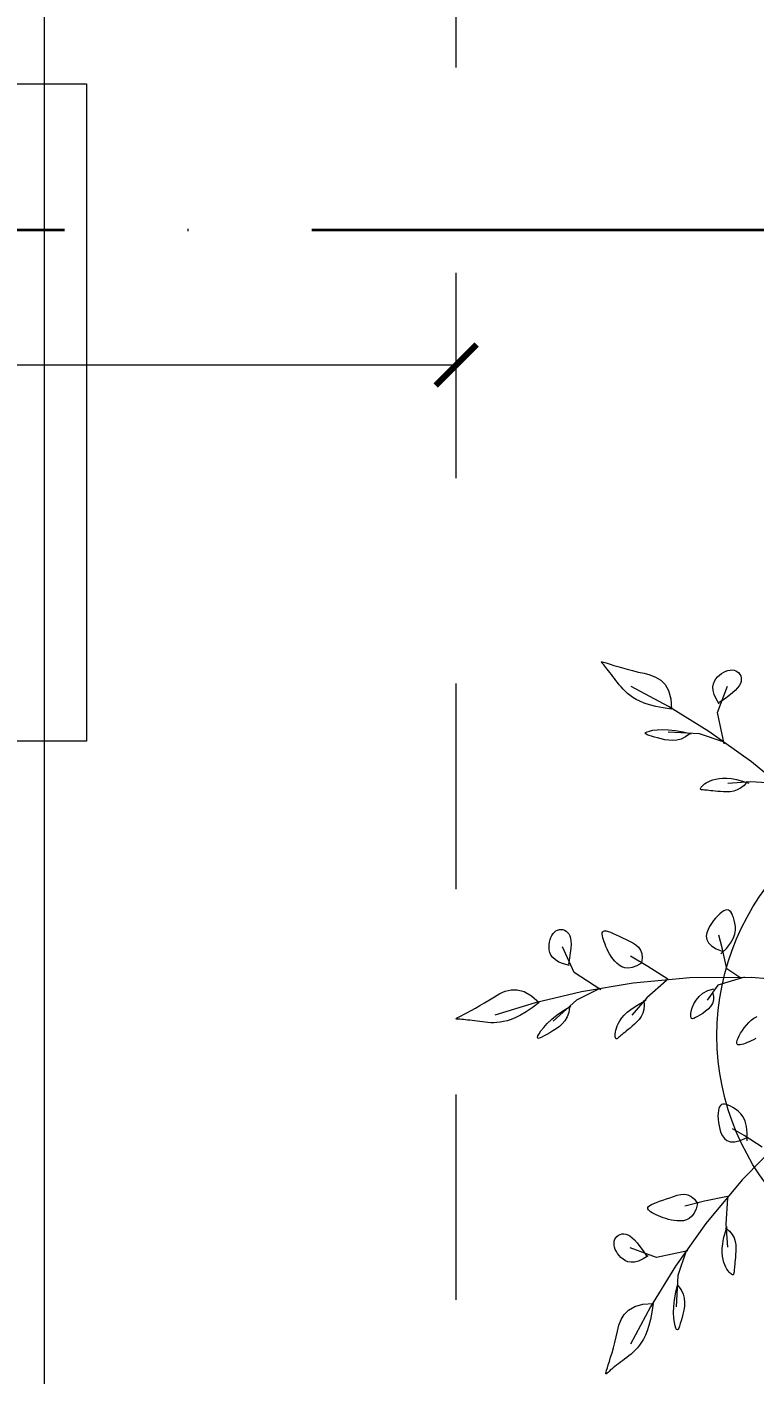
# Model space of a CAD drawing. Header units: centimetres. Extents: x -26724 to 60145, y -23645 to 6771.
# Drawn here: x -10898 to -10809.5, y 1641.9 to 1805.8 of the extents above; entities that cross this region are included whole.
import ezdxf

# ---------------------------------------------------------------- set-up
doc = ezdxf.new("R2010")
doc.units = ezdxf.units.CM
for name, pattern in [('ACAD_ISO04W100', [30, 24, -3, 0, -3]), ('AUSGEZOGEN', [0]), ('DALEKOVOD_VN', [5, 2.5, -2.5]), ('PUNKT2_S9', [0.35, 0.15, -0.1, 0, -0.1])]:
    doc.linetypes.add(name, pattern=pattern)
doc.layers.add('3.IZGLED 2', color=7, linetype='Continuous', lineweight=9, true_color=0x4a4a4a)
doc.layers.add('IZGLED 2', color=253, linetype='Continuous', lineweight=9, true_color=0x828282)
doc.layers.add('4.KOTE', color=88, linetype='Continuous', lineweight=15)
doc.layers.add('Moebel', color=252, linetype='PUNKT2_S9', lineweight=13)
doc.styles.get("Standard").update_dxf_attribs({"font": 'calibri.ttf'})
doc.dimstyles.new('ja 1 50', dxfattribs={"dimtxt": 10, "dimasz": 5, "dimexe": 5, "dimexo": 5, "dimgap": 1, "dimtad": 1, "dimdec": 0, "dimtxsty": 'Standard', "dimblk": 'ARCHTICK', "dimcen": 2.5, "dimclrd": 256, "dimclrt": 7, "dimadec": 0, "dimazin": 0, "dimtfac": 1, "dimtdec": 0, "dimtix": 1, "dimtmove": 1, "dimatfit": 3, "dimldrblk": 'ARCHTICK', "dimfxl": 10, "dimfxlon": 1, "dimlwd": 0, "dimlwe": 9, "dimarcsym": 0})

# ---------------------------------------------------------------- blocks, each defined once
blk = doc.blocks.new('ggggt')
at = {"layer": 'Moebel', "color": 91, "linetype": 'AUSGEZOGEN', "lineweight": 18, "transparency": 33554687}
for p, q in [((1523.38, 2035.6, 13.5), (1523.4, 2035.63, 13.5)), ((1523.41, 2035.54, 13.5), (1523.38, 2035.6, 13.5)), ((1523.4, 2035.63, 13.5), (1523.48, 2035.63, 13.5)), ((1523.48, 2035.47, 13.5), (1523.41, 2035.54, 13.5)), ((1523.48, 2035.63, 13.5), (1523.61, 2035.6, 13.5)), ((1523.57, 2035.36, 13.5), (1523.48, 2035.47, 13.5)), ((1523.69, 2035.24, 13.5), (1523.57, 2035.36, 13.5)), ((1523.61, 2035.6, 13.5), (1523.82, 2035.54, 13.5)), ((1523.82, 2035.09, 13.5), (1523.69, 2035.24, 13.5)), ((1523.82, 2035.54, 13.5), (1524.11, 2035.45, 13.5)), ((1523.96, 2034.92, 13.5), (1523.82, 2035.09, 13.5)), ((1524.12, 2034.73, 13.5), (1523.96, 2034.92, 13.5)), ((1524.11, 2035.45, 13.5), (1524.48, 2035.33, 13.5)), ((1524.28, 2034.53, 13.5), (1524.12, 2034.73, 13.5)), ((1524.48, 2035.33, 13.5), (1524.91, 2035.19, 13.5)), ((1524.91, 2035.19, 13.5), (1525.41, 2035.04, 13.5)), ((1525.41, 2035.04, 13.5), (1525.96, 2034.88, 13.5)), ((1525.96, 2034.88, 13.5), (1526.56, 2034.71, 13.5)), ((1526.56, 2034.71, 13.5), (1527.21, 2034.55, 13.5)), ((1527.21, 2034.55, 13.5), (1527.89, 2034.38, 13.5)), ((1538.55, 2034.47, 13.5), (1538.81, 2034.56, 13.5)), ((1538.81, 2034.56, 13.5), (1539.07, 2034.62, 13.5)), ((1539.07, 2034.62, 13.5), (1539.32, 2034.63, 13.5)), ((1539.32, 2034.63, 13.5), (1539.55, 2034.6, 13.5)), ((1539.55, 2034.6, 13.5), (1539.77, 2034.53, 13.5)), ((1524.45, 2034.31, 13.5), (1524.28, 2034.53, 13.5)), ((1524.62, 2034.09, 13.5), (1524.45, 2034.31, 13.5)), ((1524.8, 2033.85, 13.5), (1524.62, 2034.09, 13.5)), ((1524.99, 2033.6, 13.5), (1524.8, 2033.85, 13.5)), ((1525.18, 2033.35, 13.5), (1524.99, 2033.6, 13.5)), ((1525.38, 2033.09, 13.5), (1525.18, 2033.35, 13.5)), ((1525.58, 2032.83, 13.5), (1525.38, 2033.09, 13.5)), ((1527.89, 2034.38, 13.5), (1528.6, 2034.23, 13.5)), ((1528.6, 2034.23, 13.5), (1529.31, 2034.04, 13.5)), ((1529.31, 2034.04, 13.5), (1530, 2033.77, 13.5)), ((1530, 2033.77, 13.5), (1530.62, 2033.39, 13.5)), ((1530.62, 2033.39, 13.5), (1531.16, 2032.86, 13.5)), ((1536.98, 2032.57, 13.5), (1537.03, 2032.94, 13.5)), ((1537.03, 2032.94, 13.5), (1537.16, 2033.26, 13.5)), ((1537.16, 2033.26, 13.5), (1537.34, 2033.54, 13.5)), ((1537.34, 2033.54, 13.5), (1537.55, 2033.78, 13.5)), ((1537.55, 2033.78, 13.5), (1537.78, 2034, 13.5)), ((1537.78, 2034, 13.5), (1538.03, 2034.19, 13.5)), ((1538.03, 2034.19, 13.5), (1538.29, 2034.35, 13.5)), ((1538.29, 2034.35, 13.5), (1538.55, 2034.47, 13.5)), ((1539.77, 2034.53, 13.5), (1539.96, 2034.42, 13.5)), ((1539.96, 2034.42, 13.5), (1540.12, 2034.28, 13.5)), ((1540.12, 2034.28, 13.5), (1540.26, 2034.1, 13.5)), ((1540.32, 2032.97, 13.5), (1540.18, 2032.71, 13.5)), ((1540.26, 2034.1, 13.5), (1540.36, 2033.91, 13.5)), ((1540.4, 2033.22, 13.5), (1540.32, 2032.97, 13.5)), ((1540.36, 2033.91, 13.5), (1540.41, 2033.69, 13.5)), ((1540.43, 2033.46, 13.5), (1540.4, 2033.22, 13.5)), ((1540.41, 2033.69, 13.5), (1540.43, 2033.46, 13.5)), ((1525.8, 2032.57, 13.5), (1525.58, 2032.83, 13.5)), ((1526.04, 2032.3, 13.5), (1525.8, 2032.57, 13.5)), ((1526.3, 2032.04, 13.5), (1526.04, 2032.3, 13.5)), ((1526.58, 2031.78, 13.5), (1526.3, 2032.04, 13.5)), ((1526.89, 2031.53, 13.5), (1526.58, 2031.78, 13.5)), ((1527.23, 2031.28, 13.5), (1526.89, 2031.53, 13.5)), ((1531.56, 2030.19, 13.5), (1527.03, 2032.61, 13.5)), ((1527.62, 2031.04, 13.5), (1527.23, 2031.28, 13.5)), ((1531.16, 2032.86, 13.5), (1531.58, 2032.12, 13.5)), ((1531.58, 2032.12, 13.5), (1531.86, 2031.13, 13.5)), ((1537, 2032.14, 13.5), (1536.98, 2032.57, 13.5)), ((1537.13, 2031.66, 13.5), (1537, 2032.14, 13.5)), ((1537.37, 2031.1, 13.5), (1537.13, 2031.66, 13.5)), ((1537.55, 2029.46, 13.5), (1538.75, 2032.67, 13.5)), ((1538.9, 2031.48, 13.5), (1538.38, 2031.09, 13.5)), ((1539.34, 2031.83, 13.5), (1538.9, 2031.48, 13.5)), ((1539.69, 2032.15, 13.5), (1539.34, 2031.83, 13.5)), ((1539.97, 2032.44, 13.5), (1539.69, 2032.15, 13.5)), ((1540.18, 2032.71, 13.5), (1539.97, 2032.44, 13.5)), ((1528.08, 2030.82, 13.5), (1527.62, 2031.04, 13.5)), ((1528.62, 2030.6, 13.5), (1528.08, 2030.82, 13.5)), ((1529.26, 2030.39, 13.5), (1528.62, 2030.6, 13.5)), ((1530.02, 2030.2, 13.5), (1529.26, 2030.39, 13.5)), ((1530.91, 2030.02, 13.5), (1530.02, 2030.2, 13.5)), ((1531.95, 2029.86, 13.5), (1530.91, 2030.02, 13.5)), ((1536.49, 2027.16, 13.5), (1531.56, 2030.19, 13.5)), ((1531.86, 2031.13, 13.5), (1531.95, 2029.86, 13.5)), ((1531.95, 2029.86, 13.5), (1531.95, 2029.86, 13.5)), ((1537.75, 2030.46, 13.5), (1537.37, 2031.1, 13.5)), ((1538.38, 2031.09, 13.5), (1537.75, 2030.66, 13.5)), ((1538.35, 2025.66, 13.5), (1537.55, 2029.46, 13.5)), ((1528.75, 2026.93, 13.5), (1528.79, 2027.02, 13.5)), ((1528.81, 2026.84, 13.5), (1528.75, 2026.93, 13.5)), ((1528.79, 2027.02, 13.5), (1528.96, 2027.11, 13.5)), ((1528.97, 2026.75, 13.5), (1528.81, 2026.84, 13.5)), ((1528.96, 2027.11, 13.5), (1529.24, 2027.2, 13.5)), ((1529.2, 2026.66, 13.5), (1528.97, 2026.75, 13.5)), ((1529.5, 2026.57, 13.5), (1529.2, 2026.66, 13.5)), ((1529.24, 2027.2, 13.5), (1529.66, 2027.29, 13.5)), ((1529.86, 2026.47, 13.5), (1529.5, 2026.57, 13.5)), ((1529.66, 2027.29, 13.5), (1530.19, 2027.35, 13.5)), ((1530.25, 2026.36, 13.5), (1529.86, 2026.47, 13.5)), ((1530.19, 2027.35, 13.5), (1530.83, 2027.38, 13.5)), ((1530.68, 2026.24, 13.5), (1530.25, 2026.36, 13.5)), ((1530.83, 2027.38, 13.5), (1531.57, 2027.36, 13.5)), ((1535.35, 2026.86, 13.5), (1531.55, 2027.06, 13.5)), ((1531.57, 2027.36, 13.5), (1532.41, 2027.27, 13.5)), ((1532.41, 2027.27, 13.5), (1533.34, 2027.11, 13.5)), ((1533.63, 2026.48, 13.5), (1533.11, 2026.23, 13.5)), ((1533.34, 2027.11, 13.5), (1534.35, 2026.86, 13.5)), ((1534.15, 2026.86, 13.5), (1533.63, 2026.48, 13.5)), ((1538.35, 2025.86, 13.5), (1535.35, 2026.86, 13.5)), ((1541.68, 2023.46, 13.5), (1536.49, 2027.16, 13.5)), ((1531.13, 2026.14, 13.5), (1530.68, 2026.24, 13.5)), ((1531.6, 2026.07, 13.5), (1531.13, 2026.14, 13.5)), ((1532.09, 2026.05, 13.5), (1531.6, 2026.07, 13.5)), ((1532.59, 2026.09, 13.5), (1532.09, 2026.05, 13.5)), ((1533.11, 2026.23, 13.5), (1532.59, 2026.09, 13.5)), ((1547.01, 2019.03, 13.5), (1541.68, 2023.46, 13.5)), ((1537.32, 2021.36, 13.5), (1537.72, 2021.44, 13.5)), ((1537.72, 2021.44, 13.5), (1538.16, 2021.47, 13.5)), ((1538.16, 2021.47, 13.5), (1538.67, 2021.47, 13.5)), ((1538.67, 2021.47, 13.5), (1539.23, 2021.41, 13.5)), ((1535.45, 2020.21, 13.5), (1535.49, 2020.28, 13.5)), ((1535.45, 2020.15, 13.5), (1535.45, 2020.21, 13.5)), ((1535.47, 2020.11, 13.5), (1535.45, 2020.15, 13.5)), ((1535.52, 2020.08, 13.5), (1535.47, 2020.11, 13.5)), ((1535.49, 2020.28, 13.5), (1535.55, 2020.38, 13.5)), ((1535.59, 2020.05, 13.5), (1535.52, 2020.08, 13.5)), ((1535.55, 2020.38, 13.5), (1535.65, 2020.5, 13.5)), ((1535.69, 2020.04, 13.5), (1535.59, 2020.05, 13.5)), ((1535.65, 2020.5, 13.5), (1535.78, 2020.62, 13.5)), ((1535.81, 2020.03, 13.5), (1535.69, 2020.04, 13.5)), ((1535.78, 2020.62, 13.5), (1535.95, 2020.76, 13.5)), ((1535.95, 2020.02, 13.5), (1535.81, 2020.03, 13.5)), ((1535.95, 2020.76, 13.5), (1536.15, 2020.89, 13.5)), ((1536.11, 2020, 13.5), (1535.95, 2020.02, 13.5)), ((1536.29, 2019.99, 13.5), (1536.11, 2020, 13.5)), ((1536.15, 2020.89, 13.5), (1536.38, 2021.03, 13.5)), ((1536.49, 2019.97, 13.5), (1536.29, 2019.99, 13.5)), ((1536.38, 2021.03, 13.5), (1536.66, 2021.15, 13.5)), ((1536.72, 2019.94, 13.5), (1536.49, 2019.97, 13.5)), ((1536.66, 2021.15, 13.5), (1536.97, 2021.27, 13.5)), ((1536.97, 2019.92, 13.5), (1536.72, 2019.94, 13.5)), ((1536.97, 2021.27, 13.5), (1537.32, 2021.36, 13.5)), ((1537.25, 2019.89, 13.5), (1536.97, 2019.92, 13.5)), ((1537.56, 2019.86, 13.5), (1537.25, 2019.89, 13.5)), ((1537.9, 2019.83, 13.5), (1537.56, 2019.86, 13.5)), ((1538.27, 2019.8, 13.5), (1537.9, 2019.83, 13.5)), ((1538.67, 2019.79, 13.5), (1538.27, 2019.8, 13.5)), ((1539.08, 2019.81, 13.5), (1538.67, 2019.79, 13.5)), ((1541.6, 2021.02, 13.5), (1538.8, 2020.82, 13.5)), ((1539.51, 2019.89, 13.5), (1539.08, 2019.81, 13.5)), ((1539.23, 2021.41, 13.5), (1539.86, 2021.29, 13.5)), ((1539.93, 2020.03, 13.5), (1539.51, 2019.89, 13.5)), ((1539.86, 2021.29, 13.5), (1540.57, 2021.11, 13.5)), ((1540.35, 2020.26, 13.5), (1539.93, 2020.03, 13.5)), ((1540.76, 2020.59, 13.5), (1540.35, 2020.26, 13.5)), ((1540.57, 2021.11, 13.5), (1541.35, 2020.85, 13.5)), ((1541.15, 2021.05, 13.5), (1540.76, 2020.59, 13.5)), ((1544.8, 2020.82, 13.5), (1541.6, 2021.02, 13.5)), ((1538.05, 2005.15, 13.5), (1537.81, 2004.96, 13.5)), ((1538.29, 2005.3, 13.5), (1538.05, 2005.15, 13.5)), ((1538.5, 2005.39, 13.5), (1538.29, 2005.3, 13.5)), ((1538.69, 2005.42, 13.5), (1538.5, 2005.39, 13.5)), ((1538.86, 2005.39, 13.5), (1538.69, 2005.42, 13.5)), ((1539.01, 2005.31, 13.5), (1538.86, 2005.39, 13.5)), ((1539.15, 2005.18, 13.5), (1539.01, 2005.31, 13.5)), ((1539.27, 2005, 13.5), (1539.15, 2005.18, 13.5)), ((1536.58, 2003.42, 13.5), (1536.38, 2003.04, 13.5)), ((1536.81, 2003.79, 13.5), (1536.58, 2003.42, 13.5)), ((1537.05, 2004.13, 13.5), (1536.81, 2003.79, 13.5)), ((1537.3, 2004.44, 13.5), (1537.05, 2004.13, 13.5)), ((1537.56, 2004.72, 13.5), (1537.3, 2004.44, 13.5)), ((1537.81, 2004.96, 13.5), (1537.56, 2004.72, 13.5)), ((1539.38, 2004.77, 13.5), (1539.27, 2005, 13.5)), ((1539.48, 2004.49, 13.5), (1539.38, 2004.77, 13.5)), ((1539.58, 2004.17, 13.5), (1539.48, 2004.49, 13.5)), ((1539.66, 2003.81, 13.5), (1539.58, 2004.17, 13.5)), ((1539.72, 2003.41, 13.5), (1539.66, 2003.81, 13.5)), ((1539.72, 2002.96, 13.5), (1539.72, 2003.41, 13.5)), ((1517.09, 2001.52, 13.5), (1517.16, 2001.81, 13.5)), ((1517.16, 2001.81, 13.5), (1517.26, 2002.09, 13.5)), ((1517.26, 2002.09, 13.5), (1517.38, 2002.33, 13.5)), ((1517.38, 2002.33, 13.5), (1517.52, 2002.55, 13.5)), ((1517.52, 2002.55, 13.5), (1517.69, 2002.74, 13.5)), ((1517.69, 2002.74, 13.5), (1517.87, 2002.88, 13.5)), ((1517.87, 2002.88, 13.5), (1518.07, 2002.98, 13.5)), ((1518.07, 2002.98, 13.5), (1518.29, 2003.04, 13.5)), ((1518.29, 2003.04, 13.5), (1518.51, 2003.06, 13.5)), ((1518.51, 2003.06, 13.5), (1518.72, 2003.03, 13.5)), ((1518.72, 2003.03, 13.5), (1518.93, 2002.96, 13.5)), ((1518.93, 2002.96, 13.5), (1519.13, 2002.85, 13.5)), ((1519.13, 2002.85, 13.5), (1519.3, 2002.7, 13.5)), ((1519.3, 2002.7, 13.5), (1519.45, 2002.5, 13.5)), ((1519.45, 2002.5, 13.5), (1519.57, 2002.27, 13.5)), ((1519.57, 2002.27, 13.5), (1519.65, 2001.99, 13.5)), ((1519.65, 2001.99, 13.5), (1519.7, 2001.65, 13.5)), ((1523.5, 2002.48, 13.5), (1523.51, 2002.65, 13.5)), ((1523.53, 2002.28, 13.5), (1523.5, 2002.48, 13.5)), ((1523.51, 2002.65, 13.5), (1523.56, 2002.78, 13.5)), ((1523.58, 2002.05, 13.5), (1523.53, 2002.28, 13.5)), ((1523.56, 2002.78, 13.5), (1523.65, 2002.86, 13.5)), ((1523.65, 2001.8, 13.5), (1523.58, 2002.05, 13.5)), ((1523.65, 2002.86, 13.5), (1523.79, 2002.9, 13.5)), ((1523.75, 2001.53, 13.5), (1523.65, 2001.8, 13.5)), ((1523.79, 2002.9, 13.5), (1523.99, 2002.88, 13.5)), ((1523.99, 2002.88, 13.5), (1524.23, 2002.82, 13.5)), ((1524.23, 2002.82, 13.5), (1524.52, 2002.71, 13.5)), ((1524.52, 2002.71, 13.5), (1524.84, 2002.57, 13.5)), ((1524.84, 2002.57, 13.5), (1525.2, 2002.41, 13.5)), ((1525.2, 2002.41, 13.5), (1525.58, 2002.22, 13.5)), ((1525.58, 2002.22, 13.5), (1525.98, 2002.03, 13.5)), ((1525.98, 2002.03, 13.5), (1526.4, 2001.83, 13.5)), ((1526.4, 2001.83, 13.5), (1526.82, 2001.62, 13.5)), ((1536.23, 2002.64, 13.5), (1536.17, 2002.24, 13.5)), ((1536.17, 2002.24, 13.5), (1536.22, 2001.84, 13.5)), ((1536.22, 2001.84, 13.5), (1536.42, 2001.44, 13.5)), ((1536.38, 2003.04, 13.5), (1536.23, 2002.64, 13.5)), ((1538.12, 2000.8, 13.5), (1537.69, 2002.36, 13.5)), ((1539.11, 2001.37, 13.5), (1539.44, 2001.94, 13.5)), ((1539.44, 2001.94, 13.5), (1539.64, 2002.48, 13.5)), ((1539.64, 2002.48, 13.5), (1539.72, 2002.96, 13.5)), ((1517.04, 2000.89, 13.5), (1517.05, 2001.21, 13.5)), ((1517.06, 2000.57, 13.5), (1517.04, 2000.89, 13.5)), ((1517.05, 2001.21, 13.5), (1517.09, 2001.52, 13.5)), ((1517.13, 2000.24, 13.5), (1517.06, 2000.57, 13.5)), ((1517.27, 1999.93, 13.5), (1517.13, 2000.24, 13.5)), ((1520.09, 1997.83, 13.5), (1518.68, 2000.95, 13.5)), ((1519.62, 2000.22, 13.5), (1519.52, 1999.57, 13.5)), ((1519.69, 2000.77, 13.5), (1519.62, 2000.22, 13.5)), ((1519.71, 2001.25, 13.5), (1519.69, 2000.77, 13.5)), ((1519.7, 2001.65, 13.5), (1519.71, 2001.25, 13.5)), ((1523.85, 2001.25, 13.5), (1523.75, 2001.53, 13.5)), ((1523.96, 2000.97, 13.5), (1523.85, 2001.25, 13.5)), ((1524.1, 2000.67, 13.5), (1523.96, 2000.97, 13.5)), ((1524.24, 2000.38, 13.5), (1524.1, 2000.67, 13.5)), ((1524.41, 2000.08, 13.5), (1524.24, 2000.38, 13.5)), ((1526.82, 2001.62, 13.5), (1527.23, 2001.41, 13.5)), ((1527.23, 2001.41, 13.5), (1527.6, 2001.17, 13.5)), ((1527.6, 2001.17, 13.5), (1527.93, 2000.88, 13.5)), ((1527.93, 2000.88, 13.5), (1528.18, 2000.53, 13.5)), ((1528.18, 2000.53, 13.5), (1528.34, 2000.11, 13.5)), ((1528.34, 2000.11, 13.5), (1528.38, 1999.59, 13.5)), ((1536.42, 2001.44, 13.5), (1536.79, 2001.06, 13.5)), ((1536.79, 2001.06, 13.5), (1537.38, 2000.7, 13.5)), ((1537.38, 2000.7, 13.5), (1538.2, 2000.37, 13.5)), ((1537.92, 2000.08, 13.5), (1538.61, 2000.75, 13.5)), ((1538.69, 1998.25, 13.5), (1538.12, 2000.8, 13.5)), ((1538.61, 2000.75, 13.5), (1539.11, 2001.37, 13.5)), ((1517.49, 1999.62, 13.5), (1517.27, 1999.93, 13.5)), ((1517.81, 1999.34, 13.5), (1517.49, 1999.62, 13.5)), ((1518.24, 1999.09, 13.5), (1517.81, 1999.34, 13.5)), ((1518.81, 1998.87, 13.5), (1518.24, 1999.09, 13.5)), ((1519.53, 1998.68, 13.5), (1518.81, 1998.87, 13.5)), ((1519.52, 1999.57, 13.5), (1519.39, 1998.82, 13.5)), ((1524.59, 1999.78, 13.5), (1524.41, 2000.08, 13.5)), ((1524.8, 1999.49, 13.5), (1524.59, 1999.78, 13.5)), ((1525.03, 1999.21, 13.5), (1524.8, 1999.49, 13.5)), ((1525.29, 1998.94, 13.5), (1525.03, 1999.21, 13.5)), ((1525.58, 1998.7, 13.5), (1525.29, 1998.94, 13.5)), ((1525.9, 1998.51, 13.5), (1525.58, 1998.7, 13.5)), ((1526.27, 1998.38, 13.5), (1525.9, 1998.51, 13.5)), ((1529.07, 1998.55, 13.5), (1526.94, 1999.82, 13.5)), ((1527.7, 1998.61, 13.5), (1527.16, 1998.42, 13.5)), ((1528.3, 1998.96, 13.5), (1527.7, 1998.61, 13.5)), ((1528.38, 1999.59, 13.5), (1528.3, 1998.96, 13.5)), ((1528.3, 1998.96, 13.5), (1528.3, 1998.96, 13.5)), ((1531.47, 1996.99, 13.5), (1529.07, 1998.55, 13.5)), ((1523.35, 1995.71, 13.5), (1520.09, 1997.83, 13.5)), ((1526.69, 1998.35, 13.5), (1526.27, 1998.38, 13.5)), ((1527.16, 1998.42, 13.5), (1526.69, 1998.35, 13.5)), ((1534.16, 1997.15, 13.5), (1527.26, 1996.52, 13.5)), ((1531.33, 1996.85, 13.5), (1528.93, 1994.73, 13.5)), ((1541.64, 1997.21, 13.5), (1534.16, 1997.15, 13.5)), ((1540.81, 1997.26, 13.5), (1537.56, 1996.27, 13.5)), ((1540.39, 1997.12, 13.5), (1538.69, 1998.25, 13.5)), ((1549.63, 1996.57, 13.5), (1541.64, 1997.21, 13.5)), ((1510.39, 1994.87, 13.5), (1511.03, 1995.24, 13.5)), ((1511.03, 1995.24, 13.5), (1511.7, 1995.54, 13.5)), ((1511.7, 1995.54, 13.5), (1512.41, 1995.71, 13.5)), ((1512.41, 1995.71, 13.5), (1513.17, 1995.71, 13.5)), ((1513.17, 1995.71, 13.5), (1514, 1995.49, 13.5)), ((1514, 1995.49, 13.5), (1514.89, 1994.99, 13.5)), ((1520.97, 1995.46, 13.5), (1515.34, 1994.11, 13.5)), ((1523.21, 1995.85, 13.5), (1520.38, 1994.44, 13.5)), ((1527.26, 1996.52, 13.5), (1520.97, 1995.46, 13.5)), ((1535.29, 1994.89, 13.5), (1535.76, 1995.29, 13.5)), ((1535.76, 1995.29, 13.5), (1536.35, 1995.62, 13.5)), ((1537.56, 1996.27, 13.5), (1536.28, 1994.44, 13.5)), ((1536.35, 1995.62, 13.5), (1537.07, 1995.84, 13.5)), ((1536.93, 1995.41, 13.5), (1537.06, 1994.91, 13.5)), ((1508.07, 1993.47, 13.5), (1508.61, 1993.78, 13.5)), ((1508.61, 1993.78, 13.5), (1509.18, 1994.11, 13.5)), ((1509.18, 1994.11, 13.5), (1509.78, 1994.48, 13.5)), ((1509.78, 1994.48, 13.5), (1510.39, 1994.87, 13.5)), ((1515.34, 1994.11, 13.5), (1510.42, 1992.62, 13.5)), ((1514.89, 1994.99, 13.5), (1515.85, 1994.16, 13.5)), ((1515.85, 1994.16, 13.5), (1515, 1993.53, 13.5)), ((1515.85, 1994.16, 13.5), (1515.85, 1994.16, 13.5)), ((1520.38, 1994.44, 13.5), (1517.55, 1991.89, 13.5)), ((1518.78, 1993.19, 13.5), (1519.67, 1993.73, 13.5)), ((1519.53, 1993.59, 13.5), (1519.43, 1992.95, 13.5)), ((1526.97, 1993.33, 13.5), (1527.5, 1993.69, 13.5)), ((1528.93, 1994.73, 13.5), (1527.09, 1992.61, 13.5)), ((1527.5, 1993.69, 13.5), (1528.13, 1994.06, 13.5)), ((1528.13, 1994.06, 13.5), (1528.87, 1994.43, 13.5)), ((1528.58, 1994.43, 13.5), (1528.63, 1993.83, 13.5)), ((1528.63, 1993.83, 13.5), (1528.58, 1993.31, 13.5)), ((1534.47, 1993.52, 13.5), (1534.65, 1993.98, 13.5)), ((1534.65, 1993.98, 13.5), (1534.92, 1994.45, 13.5)), ((1534.92, 1994.45, 13.5), (1535.29, 1994.89, 13.5)), ((1536.69, 1993.69, 13.5), (1536.4, 1993.37, 13.5)), ((1536.91, 1994.05, 13.5), (1536.69, 1993.69, 13.5)), ((1537.05, 1994.46, 13.5), (1536.91, 1994.05, 13.5)), ((1537.06, 1994.91, 13.5), (1537.05, 1994.46, 13.5)), ((1505.73, 1992.19, 13.5), (1505.78, 1992.24, 13.5)), ((1505.74, 1992.15, 13.5), (1505.73, 1992.19, 13.5)), ((1505.79, 1992.14, 13.5), (1505.74, 1992.15, 13.5)), ((1505.78, 1992.24, 13.5), (1505.9, 1992.32, 13.5)), ((1505.9, 1992.13, 13.5), (1505.79, 1992.14, 13.5)), ((1505.9, 1992.32, 13.5), (1506.09, 1992.42, 13.5)), ((1506.04, 1992.12, 13.5), (1505.9, 1992.13, 13.5)), ((1506.21, 1992.12, 13.5), (1506.04, 1992.12, 13.5)), ((1506.09, 1992.42, 13.5), (1506.36, 1992.56, 13.5)), ((1506.41, 1992.1, 13.5), (1506.21, 1992.12, 13.5)), ((1506.36, 1992.56, 13.5), (1506.7, 1992.74, 13.5)), ((1506.63, 1992.09, 13.5), (1506.41, 1992.1, 13.5)), ((1506.87, 1992.06, 13.5), (1506.63, 1992.09, 13.5)), ((1506.7, 1992.74, 13.5), (1507.1, 1992.95, 13.5)), ((1507.12, 1992.03, 13.5), (1506.87, 1992.06, 13.5)), ((1507.1, 1992.95, 13.5), (1507.56, 1993.19, 13.5)), ((1507.4, 1992, 13.5), (1507.12, 1992.03, 13.5)), ((1507.68, 1991.96, 13.5), (1507.4, 1992, 13.5)), ((1507.56, 1993.19, 13.5), (1508.07, 1993.47, 13.5)), ((1507.98, 1991.92, 13.5), (1507.68, 1991.96, 13.5)), ((1508.29, 1991.88, 13.5), (1507.98, 1991.92, 13.5)), ((1511.95, 1991.93, 13.5), (1511.51, 1991.83, 13.5)), ((1512.44, 1992.1, 13.5), (1511.95, 1991.93, 13.5)), ((1512.98, 1992.32, 13.5), (1512.44, 1992.1, 13.5)), ((1513.58, 1992.63, 13.5), (1512.98, 1992.32, 13.5)), ((1514.25, 1993.03, 13.5), (1513.58, 1992.63, 13.5)), ((1515, 1993.53, 13.5), (1514.25, 1993.03, 13.5)), ((1516.81, 1991.61, 13.5), (1517.36, 1992.12, 13.5)), ((1517.36, 1992.12, 13.5), (1518.01, 1992.65, 13.5)), ((1518.01, 1992.65, 13.5), (1518.78, 1993.19, 13.5)), ((1518.97, 1991.95, 13.5), (1518.65, 1991.56, 13.5)), ((1519.24, 1992.41, 13.5), (1518.97, 1991.95, 13.5)), ((1519.43, 1992.95, 13.5), (1519.24, 1992.41, 13.5)), ((1525.47, 1991.63, 13.5), (1525.66, 1991.94, 13.5)), ((1525.66, 1991.94, 13.5), (1525.89, 1992.28, 13.5)), ((1525.89, 1992.28, 13.5), (1526.18, 1992.62, 13.5)), ((1526.18, 1992.62, 13.5), (1526.53, 1992.97, 13.5)), ((1526.53, 1992.97, 13.5), (1526.97, 1993.33, 13.5)), ((1528, 1992.09, 13.5), (1527.72, 1991.79, 13.5)), ((1528.25, 1992.45, 13.5), (1528, 1992.09, 13.5)), ((1528.45, 1992.85, 13.5), (1528.25, 1992.45, 13.5)), ((1528.58, 1993.31, 13.5), (1528.45, 1992.85, 13.5)), ((1534.28, 1992.49, 13.5), (1534.29, 1992.75, 13.5)), ((1534.31, 1992.31, 13.5), (1534.28, 1992.49, 13.5)), ((1534.29, 1992.75, 13.5), (1534.35, 1993.1, 13.5)), ((1534.38, 1992.22, 13.5), (1534.31, 1992.31, 13.5)), ((1534.35, 1993.1, 13.5), (1534.47, 1993.52, 13.5)), ((1534.5, 1992.19, 13.5), (1534.38, 1992.22, 13.5)), ((1534.66, 1992.23, 13.5), (1534.5, 1992.19, 13.5)), ((1534.87, 1992.32, 13.5), (1534.66, 1992.23, 13.5)), ((1535.11, 1992.46, 13.5), (1534.87, 1992.32, 13.5)), ((1535.4, 1992.63, 13.5), (1535.11, 1992.46, 13.5)), ((1535.73, 1992.84, 13.5), (1535.4, 1992.63, 13.5)), ((1536.07, 1993.09, 13.5), (1535.73, 1992.84, 13.5)), ((1536.4, 1993.37, 13.5), (1536.07, 1993.09, 13.5)), ((1541.33, 1991.72, 13.5), (1541.63, 1992, 13.5)), ((1541.63, 1992, 13.5), (1541.96, 1992.25, 13.5)), ((1541.96, 1992.25, 13.5), (1542.35, 1992.46, 13.5)), ((1508.6, 1991.83, 13.5), (1508.29, 1991.88, 13.5)), ((1508.92, 1991.79, 13.5), (1508.6, 1991.83, 13.5)), ((1509.25, 1991.75, 13.5), (1508.92, 1991.79, 13.5)), ((1509.59, 1991.72, 13.5), (1509.25, 1991.75, 13.5)), ((1509.94, 1991.7, 13.5), (1509.59, 1991.72, 13.5)), ((1510.31, 1991.7, 13.5), (1509.94, 1991.7, 13.5)), ((1510.69, 1991.72, 13.5), (1510.31, 1991.7, 13.5)), ((1511.09, 1991.76, 13.5), (1510.69, 1991.72, 13.5)), ((1511.51, 1991.83, 13.5), (1511.09, 1991.76, 13.5)), ((1515.68, 1990.09, 13.5), (1515.82, 1990.36, 13.5)), ((1515.82, 1990.36, 13.5), (1516.05, 1990.72, 13.5)), ((1516.05, 1990.72, 13.5), (1516.38, 1991.14, 13.5)), ((1516.38, 1991.14, 13.5), (1516.81, 1991.61, 13.5)), ((1516.77, 1990.28, 13.5), (1516.45, 1990.1, 13.5)), ((1517.13, 1990.48, 13.5), (1516.77, 1990.28, 13.5)), ((1517.51, 1990.7, 13.5), (1517.13, 1990.48, 13.5)), ((1517.9, 1990.95, 13.5), (1517.51, 1990.7, 13.5)), ((1518.29, 1991.23, 13.5), (1517.9, 1990.95, 13.5)), ((1518.65, 1991.56, 13.5), (1518.29, 1991.23, 13.5)), ((1525.09, 1990.33, 13.5), (1525.11, 1990.54, 13.5)), ((1525.09, 1990.15, 13.5), (1525.09, 1990.33, 13.5)), ((1525.11, 1990.54, 13.5), (1525.16, 1990.78, 13.5)), ((1525.16, 1990.78, 13.5), (1525.23, 1991.04, 13.5)), ((1525.23, 1991.04, 13.5), (1525.34, 1991.33, 13.5)), ((1525.34, 1991.33, 13.5), (1525.47, 1991.63, 13.5)), ((1526.06, 1990.37, 13.5), (1525.9, 1990.24, 13.5)), ((1526.24, 1990.52, 13.5), (1526.06, 1990.37, 13.5)), ((1526.43, 1990.68, 13.5), (1526.24, 1990.52, 13.5)), ((1526.65, 1990.86, 13.5), (1526.43, 1990.68, 13.5)), ((1526.89, 1991.05, 13.5), (1526.65, 1990.86, 13.5)), ((1527.15, 1991.27, 13.5), (1526.89, 1991.05, 13.5)), ((1527.43, 1991.51, 13.5), (1527.15, 1991.27, 13.5)), ((1527.72, 1991.79, 13.5), (1527.43, 1991.51, 13.5)), ((1540.17, 1990.11, 13.5), (1540.35, 1990.43, 13.5)), ((1540.35, 1990.43, 13.5), (1540.56, 1990.75, 13.5)), ((1540.56, 1990.75, 13.5), (1540.79, 1991.09, 13.5)), ((1540.79, 1991.09, 13.5), (1541.05, 1991.41, 13.5)), ((1541.05, 1991.41, 13.5), (1541.33, 1991.72, 13.5)), ((1515.63, 1989.91, 13.5), (1515.68, 1990.09, 13.5)), ((1515.66, 1989.82, 13.5), (1515.63, 1989.91, 13.5)), ((1515.77, 1989.8, 13.5), (1515.66, 1989.82, 13.5)), ((1515.94, 1989.85, 13.5), (1515.77, 1989.8, 13.5)), ((1516.17, 1989.95, 13.5), (1515.94, 1989.85, 13.5)), ((1516.45, 1990.1, 13.5), (1516.17, 1989.95, 13.5)), ((1525.1, 1990, 13.5), (1525.09, 1990.15, 13.5)), ((1525.12, 1989.88, 13.5), (1525.1, 1990, 13.5)), ((1525.15, 1989.8, 13.5), (1525.12, 1989.88, 13.5)), ((1525.19, 1989.76, 13.5), (1525.15, 1989.8, 13.5)), ((1525.24, 1989.75, 13.5), (1525.19, 1989.76, 13.5)), ((1525.29, 1989.76, 13.5), (1525.24, 1989.75, 13.5)), ((1525.36, 1989.8, 13.5), (1525.29, 1989.76, 13.5)), ((1525.44, 1989.86, 13.5), (1525.36, 1989.8, 13.5)), ((1525.53, 1989.93, 13.5), (1525.44, 1989.86, 13.5)), ((1525.64, 1990.02, 13.5), (1525.53, 1989.93, 13.5)), ((1525.76, 1990.13, 13.5), (1525.64, 1990.02, 13.5)), ((1525.9, 1990.24, 13.5), (1525.76, 1990.13, 13.5)), ((1539.88, 1989.35, 13.5), (1539.93, 1989.56, 13.5)), ((1539.88, 1989.19, 13.5), (1539.88, 1989.35, 13.5)), ((1539.93, 1989.08, 13.5), (1539.88, 1989.19, 13.5)), ((1539.93, 1989.56, 13.5), (1540.03, 1989.82, 13.5)), ((1540.01, 1989.02, 13.5), (1539.93, 1989.08, 13.5)), ((1540.13, 1989, 13.5), (1540.01, 1989.02, 13.5)), ((1540.03, 1989.82, 13.5), (1540.17, 1990.11, 13.5)), ((1540.29, 1989, 13.5), (1540.13, 1989, 13.5)), ((1540.47, 1989.04, 13.5), (1540.29, 1989, 13.5)), ((1540.68, 1989.11, 13.5), (1540.47, 1989.04, 13.5)), ((1540.9, 1989.19, 13.5), (1540.68, 1989.11, 13.5)), ((1541.13, 1989.28, 13.5), (1540.9, 1989.19, 13.5)), ((1541.38, 1989.39, 13.5), (1541.13, 1989.28, 13.5)), ((1541.64, 1989.51, 13.5), (1541.38, 1989.39, 13.5)), ((1541.92, 1989.63, 13.5), (1541.64, 1989.51, 13.5)), ((1542.2, 1989.77, 13.5), (1541.92, 1989.63, 13.5)), ((1537.6, 1980.69, 13.5), (1537.59, 1980.34, 13.5)), ((1537.64, 1981, 13.5), (1537.6, 1980.69, 13.5)), ((1537.7, 1981.27, 13.5), (1537.64, 1981, 13.5)), ((1537.79, 1981.48, 13.5), (1537.7, 1981.27, 13.5)), ((1537.9, 1981.64, 13.5), (1537.79, 1981.48, 13.5)), ((1538.04, 1981.74, 13.5), (1537.9, 1981.64, 13.5)), ((1538.2, 1981.79, 13.5), (1538.04, 1981.74, 13.5)), ((1538.39, 1981.8, 13.5), (1538.2, 1981.79, 13.5)), ((1538.61, 1981.75, 13.5), (1538.39, 1981.8, 13.5)), ((1538.85, 1981.67, 13.5), (1538.61, 1981.75, 13.5)), ((1539.11, 1981.54, 13.5), (1538.85, 1981.67, 13.5)), ((1539.41, 1981.38, 13.5), (1539.11, 1981.54, 13.5)), ((1539.72, 1981.19, 13.5), (1539.41, 1981.38, 13.5)), ((1540.05, 1980.95, 13.5), (1539.72, 1981.19, 13.5)), ((1540.36, 1980.63, 13.5), (1540.05, 1980.95, 13.5)), ((1540.65, 1980.23, 13.5), (1540.36, 1980.63, 13.5)), ((1537.59, 1980.34, 13.5), (1537.61, 1979.96, 13.5)), ((1537.61, 1979.96, 13.5), (1537.65, 1979.56, 13.5)), ((1537.65, 1979.56, 13.5), (1537.72, 1979.15, 13.5)), ((1537.72, 1979.15, 13.5), (1537.82, 1978.73, 13.5)), ((1540.89, 1979.71, 13.5), (1540.65, 1980.23, 13.5)), ((1541.06, 1979.07, 13.5), (1540.89, 1979.71, 13.5)), ((1541.14, 1978.28, 13.5), (1541.06, 1979.07, 13.5)), ((1537.82, 1978.73, 13.5), (1537.95, 1978.32, 13.5)), ((1537.95, 1978.32, 13.5), (1538.13, 1977.94, 13.5)), ((1538.13, 1977.94, 13.5), (1538.37, 1977.61, 13.5)), ((1538.37, 1977.61, 13.5), (1538.69, 1977.36, 13.5)), ((1538.69, 1977.36, 13.5), (1539.1, 1977.22, 13.5)), ((1539.1, 1977.22, 13.5), (1539.64, 1977.21, 13.5)), ((1540.76, 1977.97, 13.5), (1539.36, 1978.77, 13.5)), ((1539.64, 1977.21, 13.5), (1540.31, 1977.37, 13.5)), ((1540.31, 1977.37, 13.5), (1541.13, 1977.72, 13.5)), ((1545.78, 1977.92, 13.5), (1540.55, 1972.59, 13.5)), ((1542.96, 1976.57, 13.5), (1540.76, 1977.97, 13.5)), ((1541.13, 1977.32, 13.5), (1541.14, 1978.28, 13.5)), ((1540.55, 1972.59, 13.5), (1536.11, 1967.26, 13.5)), ((1532.19, 1970.56, 13.5), (1532.63, 1970.7, 13.5)), ((1532.63, 1970.7, 13.5), (1533.06, 1970.79, 13.5)), ((1533.06, 1970.79, 13.5), (1533.5, 1970.82, 13.5)), ((1533.5, 1970.82, 13.5), (1533.92, 1970.75, 13.5)), ((1533.92, 1970.75, 13.5), (1534.33, 1970.56, 13.5)), ((1529.07, 1969.2, 13.5), (1529.15, 1969.32, 13.5)), ((1529.07, 1969.07, 13.5), (1529.07, 1969.2, 13.5)), ((1529.12, 1968.95, 13.5), (1529.07, 1969.07, 13.5)), ((1529.15, 1969.32, 13.5), (1529.3, 1969.45, 13.5)), ((1529.3, 1969.45, 13.5), (1529.51, 1969.57, 13.5)), ((1529.51, 1969.57, 13.5), (1529.79, 1969.7, 13.5)), ((1529.79, 1969.7, 13.5), (1530.12, 1969.83, 13.5)), ((1530.12, 1969.83, 13.5), (1530.49, 1969.97, 13.5)), ((1530.49, 1969.97, 13.5), (1530.89, 1970.11, 13.5)), ((1530.89, 1970.11, 13.5), (1531.31, 1970.25, 13.5)), ((1531.31, 1970.25, 13.5), (1531.75, 1970.41, 13.5)), ((1531.75, 1970.41, 13.5), (1532.19, 1970.56, 13.5)), ((1535.95, 1969.97, 13.5), (1533.55, 1969.37, 13.5)), ((1534.33, 1970.56, 13.5), (1534.74, 1970.23, 13.5)), ((1534.94, 1969.05, 13.5), (1534.7, 1968.54, 13.5)), ((1534.74, 1970.23, 13.5), (1535.12, 1969.72, 13.5)), ((1535.12, 1969.72, 13.5), (1534.94, 1969.05, 13.5)), ((1535.12, 1969.72, 13.5), (1535.12, 1969.72, 13.5)), ((1538.76, 1970.57, 13.5), (1535.95, 1969.97, 13.5)), ((1538.76, 1970.37, 13.5), (1538.56, 1967.17, 13.5)), ((1529.24, 1968.82, 13.5), (1529.12, 1968.95, 13.5)), ((1529.4, 1968.7, 13.5), (1529.24, 1968.82, 13.5)), ((1529.6, 1968.57, 13.5), (1529.4, 1968.7, 13.5)), ((1529.83, 1968.45, 13.5), (1529.6, 1968.57, 13.5)), ((1530.08, 1968.32, 13.5), (1529.83, 1968.45, 13.5)), ((1530.35, 1968.2, 13.5), (1530.08, 1968.32, 13.5)), ((1530.64, 1968.08, 13.5), (1530.35, 1968.2, 13.5)), ((1530.94, 1967.96, 13.5), (1530.64, 1968.08, 13.5)), ((1531.25, 1967.86, 13.5), (1530.94, 1967.96, 13.5)), ((1531.58, 1967.76, 13.5), (1531.25, 1967.86, 13.5)), ((1531.92, 1967.69, 13.5), (1531.58, 1967.76, 13.5)), ((1532.27, 1967.63, 13.5), (1531.92, 1967.69, 13.5)), ((1532.63, 1967.59, 13.5), (1532.27, 1967.63, 13.5)), ((1533.01, 1967.58, 13.5), (1532.63, 1967.59, 13.5)), ((1533.38, 1967.61, 13.5), (1533.01, 1967.58, 13.5)), ((1533.75, 1967.71, 13.5), (1533.38, 1967.61, 13.5)), ((1534.1, 1967.88, 13.5), (1533.75, 1967.71, 13.5)), ((1534.42, 1968.15, 13.5), (1534.1, 1967.88, 13.5)), ((1534.7, 1968.54, 13.5), (1534.42, 1968.15, 13.5)), ((1525.15, 1965.53, 13.5), (1525.3, 1965.7, 13.5)), ((1525.3, 1965.7, 13.5), (1525.47, 1965.83, 13.5)), ((1525.47, 1965.83, 13.5), (1525.67, 1965.93, 13.5)), ((1525.67, 1965.93, 13.5), (1525.89, 1965.99, 13.5)), ((1525.89, 1965.99, 13.5), (1526.12, 1966.01, 13.5)), ((1526.12, 1966.01, 13.5), (1526.36, 1965.97, 13.5)), ((1526.36, 1965.97, 13.5), (1526.61, 1965.89, 13.5)), ((1526.61, 1965.89, 13.5), (1526.86, 1965.75, 13.5)), ((1526.86, 1965.75, 13.5), (1527.14, 1965.54, 13.5)), ((1536.11, 1967.26, 13.5), (1532.41, 1962.06, 13.5)), ((1538.28, 1965.44, 13.5), (1538.46, 1966.14, 13.5)), ((1538.46, 1966.14, 13.5), (1538.72, 1966.92, 13.5)), ((1538.52, 1966.72, 13.5), (1538.98, 1966.34, 13.5)), ((1538.56, 1967.17, 13.5), (1538.76, 1964.38, 13.5)), ((1538.98, 1966.34, 13.5), (1539.32, 1965.93, 13.5)), ((1539.32, 1965.93, 13.5), (1539.55, 1965.51, 13.5)), ((1524.95, 1964.89, 13.5), (1524.97, 1965.12, 13.5)), ((1524.96, 1964.64, 13.5), (1524.95, 1964.89, 13.5)), ((1525.01, 1964.39, 13.5), (1524.96, 1964.64, 13.5)), ((1524.97, 1965.12, 13.5), (1525.04, 1965.34, 13.5)), ((1525.1, 1964.12, 13.5), (1525.01, 1964.39, 13.5)), ((1525.04, 1965.34, 13.5), (1525.15, 1965.53, 13.5)), ((1525.23, 1963.86, 13.5), (1525.1, 1964.12, 13.5)), ((1530.11, 1963.13, 13.5), (1526.91, 1964.32, 13.5)), ((1527.14, 1965.54, 13.5), (1527.43, 1965.27, 13.5)), ((1527.43, 1965.27, 13.5), (1527.75, 1964.91, 13.5)), ((1527.75, 1964.91, 13.5), (1528.1, 1964.48, 13.5)), ((1528.1, 1964.48, 13.5), (1528.48, 1963.95, 13.5)), ((1538.1, 1963.74, 13.5), (1538.11, 1964.24, 13.5)), ((1538.11, 1964.24, 13.5), (1538.17, 1964.8, 13.5)), ((1538.17, 1964.8, 13.5), (1538.28, 1965.44, 13.5)), ((1539.55, 1965.51, 13.5), (1539.69, 1965.08, 13.5)), ((1539.69, 1965.08, 13.5), (1539.76, 1964.66, 13.5)), ((1539.76, 1964.66, 13.5), (1539.78, 1964.24, 13.5)), ((1539.78, 1964.24, 13.5), (1539.77, 1963.85, 13.5)), ((1525.38, 1963.61, 13.5), (1525.23, 1963.86, 13.5)), ((1525.57, 1963.36, 13.5), (1525.38, 1963.61, 13.5)), ((1525.79, 1963.13, 13.5), (1525.57, 1963.36, 13.5)), ((1526.04, 1962.91, 13.5), (1525.79, 1963.13, 13.5)), ((1526.32, 1962.73, 13.5), (1526.04, 1962.91, 13.5)), ((1526.64, 1962.61, 13.5), (1526.32, 1962.73, 13.5)), ((1527.01, 1962.55, 13.5), (1526.64, 1962.61, 13.5)), ((1527.43, 1962.58, 13.5), (1527.01, 1962.55, 13.5)), ((1527.92, 1962.7, 13.5), (1527.43, 1962.58, 13.5)), ((1528.48, 1962.95, 13.5), (1527.92, 1962.7, 13.5)), ((1528.48, 1963.95, 13.5), (1528.91, 1963.33, 13.5)), ((1529.11, 1963.33, 13.5), (1528.48, 1962.95, 13.5)), ((1533.92, 1963.93, 13.5), (1530.11, 1963.13, 13.5)), ((1533.72, 1963.93, 13.5), (1532.72, 1960.93, 13.5)), ((1538.14, 1963.29, 13.5), (1538.1, 1963.74, 13.5)), ((1538.21, 1962.89, 13.5), (1538.14, 1963.29, 13.5)), ((1538.31, 1962.54, 13.5), (1538.21, 1962.89, 13.5)), ((1538.42, 1962.23, 13.5), (1538.31, 1962.54, 13.5)), ((1539.66, 1962.55, 13.5), (1539.63, 1962.29, 13.5)), ((1539.68, 1962.83, 13.5), (1539.66, 1962.55, 13.5)), ((1539.71, 1963.14, 13.5), (1539.68, 1962.83, 13.5)), ((1539.74, 1963.48, 13.5), (1539.71, 1963.14, 13.5)), ((1539.77, 1963.85, 13.5), (1539.74, 1963.48, 13.5)), ((1532.41, 1962.06, 13.5), (1529.38, 1957.13, 13.5)), ((1532.72, 1960.93, 13.5), (1532.52, 1957.13, 13.5)), ((1538.55, 1961.96, 13.5), (1538.42, 1962.23, 13.5)), ((1538.68, 1961.72, 13.5), (1538.55, 1961.96, 13.5)), ((1538.82, 1961.52, 13.5), (1538.68, 1961.72, 13.5)), ((1538.95, 1961.35, 13.5), (1538.82, 1961.52, 13.5)), ((1539.08, 1961.22, 13.5), (1538.95, 1961.35, 13.5)), ((1539.19, 1961.13, 13.5), (1539.08, 1961.22, 13.5)), ((1539.29, 1961.06, 13.5), (1539.19, 1961.13, 13.5)), ((1539.37, 1961.03, 13.5), (1539.29, 1961.06, 13.5)), ((1539.43, 1961.02, 13.5), (1539.37, 1961.03, 13.5)), ((1539.47, 1961.04, 13.5), (1539.43, 1961.02, 13.5)), ((1539.5, 1961.09, 13.5), (1539.47, 1961.04, 13.5)), ((1539.52, 1961.17, 13.5), (1539.5, 1961.09, 13.5)), ((1539.54, 1961.27, 13.5), (1539.52, 1961.17, 13.5)), ((1539.55, 1961.39, 13.5), (1539.54, 1961.27, 13.5)), ((1539.56, 1961.53, 13.5), (1539.55, 1961.39, 13.5)), ((1539.57, 1961.69, 13.5), (1539.56, 1961.53, 13.5)), ((1539.59, 1961.87, 13.5), (1539.57, 1961.69, 13.5)), ((1539.61, 1962.07, 13.5), (1539.59, 1961.87, 13.5)), ((1539.63, 1962.29, 13.5), (1539.61, 1962.07, 13.5)), ((1532.47, 1958.92, 13.5), (1532.72, 1959.93, 13.5)), ((1532.72, 1959.73, 13.5), (1533.1, 1959.2, 13.5)), ((1533.1, 1959.2, 13.5), (1533.34, 1958.68, 13.5)), ((1528.44, 1957.43, 13.5), (1529.71, 1957.53, 13.5)), ((1529.71, 1957.53, 13.5), (1529.55, 1956.49, 13.5)), ((1529.71, 1957.53, 13.5), (1529.71, 1957.53, 13.5)), ((1532.22, 1957.15, 13.5), (1532.3, 1957.99, 13.5)), ((1532.3, 1957.99, 13.5), (1532.47, 1958.92, 13.5)), ((1533.34, 1958.68, 13.5), (1533.48, 1958.17, 13.5)), ((1533.48, 1958.17, 13.5), (1533.53, 1957.67, 13.5)), ((1533.53, 1957.67, 13.5), (1533.51, 1957.18, 13.5)), ((1525.8, 1955.57, 13.5), (1526.18, 1956.2, 13.5)), ((1526.18, 1956.2, 13.5), (1526.72, 1956.73, 13.5)), ((1526.72, 1956.73, 13.5), (1527.46, 1957.16, 13.5)), ((1529.38, 1957.13, 13.5), (1526.96, 1952.6, 13.5)), ((1527.46, 1957.16, 13.5), (1528.44, 1957.43, 13.5)), ((1529.55, 1956.49, 13.5), (1529.38, 1955.59, 13.5)), ((1532.2, 1956.4, 13.5), (1532.22, 1957.15, 13.5)), ((1532.22, 1955.76, 13.5), (1532.2, 1956.4, 13.5)), ((1533.33, 1956.25, 13.5), (1533.22, 1955.83, 13.5)), ((1533.43, 1956.71, 13.5), (1533.33, 1956.25, 13.5)), ((1533.51, 1957.18, 13.5), (1533.43, 1956.71, 13.5)), ((1525.35, 1954.17, 13.5), (1525.54, 1954.89, 13.5)), ((1525.54, 1954.89, 13.5), (1525.8, 1955.57, 13.5)), ((1529.18, 1954.84, 13.5), (1528.98, 1954.2, 13.5)), ((1529.38, 1955.59, 13.5), (1529.18, 1954.84, 13.5)), ((1532.29, 1955.23, 13.5), (1532.22, 1955.76, 13.5)), ((1532.37, 1954.82, 13.5), (1532.29, 1955.23, 13.5)), ((1532.47, 1954.53, 13.5), (1532.37, 1954.82, 13.5)), ((1532.56, 1954.37, 13.5), (1532.47, 1954.53, 13.5)), ((1532.65, 1954.32, 13.5), (1532.56, 1954.37, 13.5)), ((1532.73, 1954.39, 13.5), (1532.65, 1954.32, 13.5)), ((1532.82, 1954.54, 13.5), (1532.73, 1954.39, 13.5)), ((1532.91, 1954.78, 13.5), (1532.82, 1954.54, 13.5)), ((1533.01, 1955.08, 13.5), (1532.91, 1954.78, 13.5)), ((1533.11, 1955.43, 13.5), (1533.01, 1955.08, 13.5)), ((1533.22, 1955.83, 13.5), (1533.11, 1955.43, 13.5)), ((1524.86, 1952.13, 13.5), (1525.03, 1952.78, 13.5)), ((1525.03, 1952.78, 13.5), (1525.19, 1953.46, 13.5)), ((1525.19, 1953.46, 13.5), (1525.35, 1954.17, 13.5)), ((1528.29, 1952.81, 13.5), (1528.04, 1952.46, 13.5)), ((1528.53, 1953.2, 13.5), (1528.29, 1952.81, 13.5)), ((1528.76, 1953.66, 13.5), (1528.53, 1953.2, 13.5)), ((1528.98, 1954.2, 13.5), (1528.76, 1953.66, 13.5)), ((1524.38, 1950.49, 13.5), (1524.53, 1950.98, 13.5)), ((1524.53, 1950.98, 13.5), (1524.7, 1951.53, 13.5)), ((1524.7, 1951.53, 13.5), (1524.86, 1952.13, 13.5)), ((1526.49, 1950.95, 13.5), (1526.23, 1950.75, 13.5)), ((1526.75, 1951.16, 13.5), (1526.49, 1950.95, 13.5)), ((1527.01, 1951.38, 13.5), (1526.75, 1951.16, 13.5)), ((1527.27, 1951.61, 13.5), (1527.01, 1951.38, 13.5)), ((1527.53, 1951.87, 13.5), (1527.27, 1951.61, 13.5)), ((1527.79, 1952.15, 13.5), (1527.53, 1951.87, 13.5)), ((1528.04, 1952.46, 13.5), (1527.79, 1952.15, 13.5)), ((1523.98, 1949.19, 13.5), (1524.04, 1949.4, 13.5)), ((1524.04, 1949.4, 13.5), (1524.13, 1949.69, 13.5)), ((1524.13, 1949.69, 13.5), (1524.24, 1950.05, 13.5)), ((1524.24, 1950.05, 13.5), (1524.38, 1950.49, 13.5)), ((1524.49, 1949.4, 13.5), (1524.34, 1949.27, 13.5)), ((1524.66, 1949.54, 13.5), (1524.49, 1949.4, 13.5)), ((1524.84, 1949.69, 13.5), (1524.66, 1949.54, 13.5)), ((1525.04, 1949.85, 13.5), (1524.84, 1949.69, 13.5)), ((1525.26, 1950.02, 13.5), (1525.04, 1949.85, 13.5)), ((1525.49, 1950.2, 13.5), (1525.26, 1950.02, 13.5)), ((1525.73, 1950.38, 13.5), (1525.49, 1950.2, 13.5)), ((1525.97, 1950.56, 13.5), (1525.73, 1950.38, 13.5)), ((1526.23, 1950.75, 13.5), (1525.97, 1950.56, 13.5)), ((1523.95, 1949.05, 13.5), (1523.98, 1949.19, 13.5)), ((1523.95, 1948.98, 13.5), (1523.95, 1949.05, 13.5)), ((1523.98, 1948.96, 13.5), (1523.95, 1948.98, 13.5)), ((1524.03, 1948.99, 13.5), (1523.98, 1948.96, 13.5)), ((1524.11, 1949.05, 13.5), (1524.03, 1948.99, 13.5)), ((1524.21, 1949.15, 13.5), (1524.11, 1949.05, 13.5)), ((1524.34, 1949.27, 13.5), (1524.21, 1949.15, 13.5))]:
    blk.add_line(p, q, dxfattribs=at)
blk.add_circle((1567.75, 1990.12, 13.5), 30.28, dxfattribs=at)
blk = doc.blocks.new('_ArchTick')
at = {"color": 0, "linetype": 'ByBlock', "const_width": 0.15}
blk.add_lwpolyline([(-0.5, -0.5), (0.5, 0.5)], dxfattribs=at)
blk = doc.blocks.new('*D1843')
at = {"layer": '4.KOTE', "color": 0, "lineweight": 9, "transparency": 16777216}
for p, q in [((-10926.13, 2333.96), (-10926.13, 2348.96)), ((-10816.13, 2334.48), (-10816.13, 2348.96))]:
    blk.add_line(p, q, dxfattribs=at)
at = {"layer": '4.KOTE', "lineweight": 0, "transparency": 16777216}
blk.add_line((-10926.13, 2343.96), (-10816.13, 2343.96), dxfattribs=at)
at = {"layer": 'Defpoints', "color": 0, "transparency": 16777216}
for p in [(-10816.13, 2343.96), (-10816.13, 2298.94, 13.5), (-10926.13, 0, 13.5)]:
    blk.add_point(p, dxfattribs=at)
at = {"layer": '4.KOTE', "lineweight": 0, "transparency": 16777216, "xscale": 5, "yscale": 5, "zscale": 5, "rotation": 180}
blk.add_blockref('_ArchTick', (-10926.13, 2343.96), dxfattribs=at)
at = {"layer": '4.KOTE', "lineweight": 0, "transparency": 16777216, "xscale": 5, "yscale": 5, "zscale": 5}
blk.add_blockref('_ArchTick', (-10816.13, 2343.96), dxfattribs=at)
at = {"layer": '4.KOTE', "color": 7, "transparency": 16777216, "insert": (-10871.13, 2350.09), "char_height": 10, "attachment_point": 5}
blk.add_mtext('110', dxfattribs=at)
blk = doc.blocks.new('*D1934')
at = {"layer": '4.KOTE', "color": 0, "lineweight": 9, "transparency": 16777216}
for p, q in [((-10995.72, 1754.67), (-10995.72, 1769.67)), ((-10845.73, 1754.76), (-10845.73, 1769.67))]:
    blk.add_line(p, q, dxfattribs=at)
at = {"layer": '4.KOTE', "lineweight": 0, "transparency": 16777216}
blk.add_line((-10995.72, 1764.67), (-10845.73, 1764.67), dxfattribs=at)
at = {"layer": 'Defpoints', "color": 0, "transparency": 16777216}
for p in [(-10845.73, 1764.67), (-10845.73, 1647.79, 13.5), (-10995.72, 0, 13.5)]:
    blk.add_point(p, dxfattribs=at)
at = {"layer": '4.KOTE', "lineweight": 0, "transparency": 16777216, "xscale": 5, "yscale": 5, "zscale": 5, "rotation": 180}
blk.add_blockref('_ArchTick', (-10995.72, 1764.67), dxfattribs=at)
at = {"layer": '4.KOTE', "lineweight": 0, "transparency": 16777216, "xscale": 5, "yscale": 5, "zscale": 5}
blk.add_blockref('_ArchTick', (-10845.73, 1764.67), dxfattribs=at)
at = {"layer": '4.KOTE', "color": 7, "transparency": 16777216, "insert": (-10920.73, 1770.79), "char_height": 10, "attachment_point": 5}
blk.add_mtext('150', dxfattribs=at)
blk = doc.blocks.new('*D2089')
at = {"layer": '4.KOTE', "color": 0, "lineweight": 9, "transparency": 16777216}
for p, q in [((-6.71, 1833.89), (-18.93, 1833.89)), ((-23.93, 1743.89), (-8.93, 1743.89))]:
    blk.add_line(p, q, dxfattribs=at)
at = {"layer": '4.KOTE', "lineweight": 0, "transparency": 16777216}
blk.add_line((-13.93, 1833.89), (-13.93, 1743.89), dxfattribs=at)
at = {"layer": 'Defpoints', "color": 0, "transparency": 16777216}
for p in [(0, 1833.89, 13.5), (-18710.07, 1743.89, 13.5), (-13.93, 1743.89)]:
    blk.add_point(p, dxfattribs=at)
at = {"layer": '4.KOTE', "lineweight": 0, "transparency": 16777216, "xscale": 5, "yscale": 5, "zscale": 5}
for p, rotation in [((-13.93, 1833.89), 90), ((-13.93, 1743.89), 270)]:
    blk.add_blockref('_ArchTick', p, dxfattribs=dict(at, rotation=rotation))
at = {"layer": '4.KOTE', "color": 7, "transparency": 16777216, "insert": (-20.05, 1788.89), "char_height": 10, "attachment_point": 5, "rotation": 90}
blk.add_mtext('90', dxfattribs=at)

msp = doc.modelspace()

# ---------------------------------------------------------------- linework, layer by layer
at = {"layer": '3.IZGLED 2', "color": 4, "linetype": 'DALEKOVOD_VN', "ltscale": 10}
msp.add_line((-10845.73, 1000.89, 13.5), (-10845.73, 2213.89, 13.5), dxfattribs=at)
at = {"layer": '3.IZGLED 2', "transparency": 33554687}
for p, q in [((-10955.73, 1798.89, 13.5), (-10890.73, 1798.89, 13.5)), ((-10890.73, 1798.89, 13.5), (-10890.73, 1718.89, 13.5)), ((-10890.73, 1718.89, 13.5), (-10955.73, 1718.89, 13.5))]:
    msp.add_line(p, q, dxfattribs=at)
at = {"layer": '3.IZGLED 2', "ltscale": 12, "elevation": 13.5}
msp.add_lwpolyline([(-10345.83, 858.89), (-10490.83, 858.89), (-10490.83, 713.89), (-10570.83, 713.89), (-10570.83, 573.89), (-10755.83, 573.89), (-10755.83, 713.89), (-10770.83, 713.89), (-10770.83, 606.49), (-10895.83, 606.48), (-10895.83, 1818.89), (-10345.83, 1818.89), (-10345.83, 858.89)], dxfattribs=at)
at = {"layer": 'IZGLED 2', "color": 32, "linetype": 'ACAD_ISO04W100', "lineweight": 35, "ltscale": 5}
msp.add_line((-10142.91, 1781.07), (-11089.09, 1781.07), dxfattribs=at)

# ---------------------------------------------------------------- block references
at = {"layer": '3.IZGLED 2'}
msp.add_blockref('ggggt', (-12351.46, -307.08, 13.5), dxfattribs=at)

# ---------------------------------------------------------------- dimensions: what is measured, and where the dimension line sits
at = {"layer": '4.KOTE'}
for base, p1, p2, picture, middle in [((-10816.13, 2343.96), (-10926.13, 0, 13.5), (-10816.13, 2298.94, 13.5), '*D1843', (-10871.13, 2350.09)), ((-10845.73, 1764.67), (-10995.72, 0, 13.5), (-10845.73, 1647.79, 13.5), '*D1934', (-10920.73, 1770.79))]:
    dim = msp.add_linear_dim(base=base, p1=p1, p2=p2, dimstyle='ja 1 50', dxfattribs=at)
    dim.commit()
    dim.dimension.update_dxf_attribs({"geometry": picture, "text_midpoint": middle})
dim = msp.add_linear_dim(base=(-13.93, 1743.89), p1=(0, 1833.89, 13.5), p2=(-18710.07, 1743.89, 13.5), angle=90, dimstyle='ja 1 50', dxfattribs=at)
dim.commit()
dim.dimension.update_dxf_attribs({"geometry": '*D2089', "text_midpoint": (-20.05, 1788.89)})

doc.saveas('drawing.dxf')
